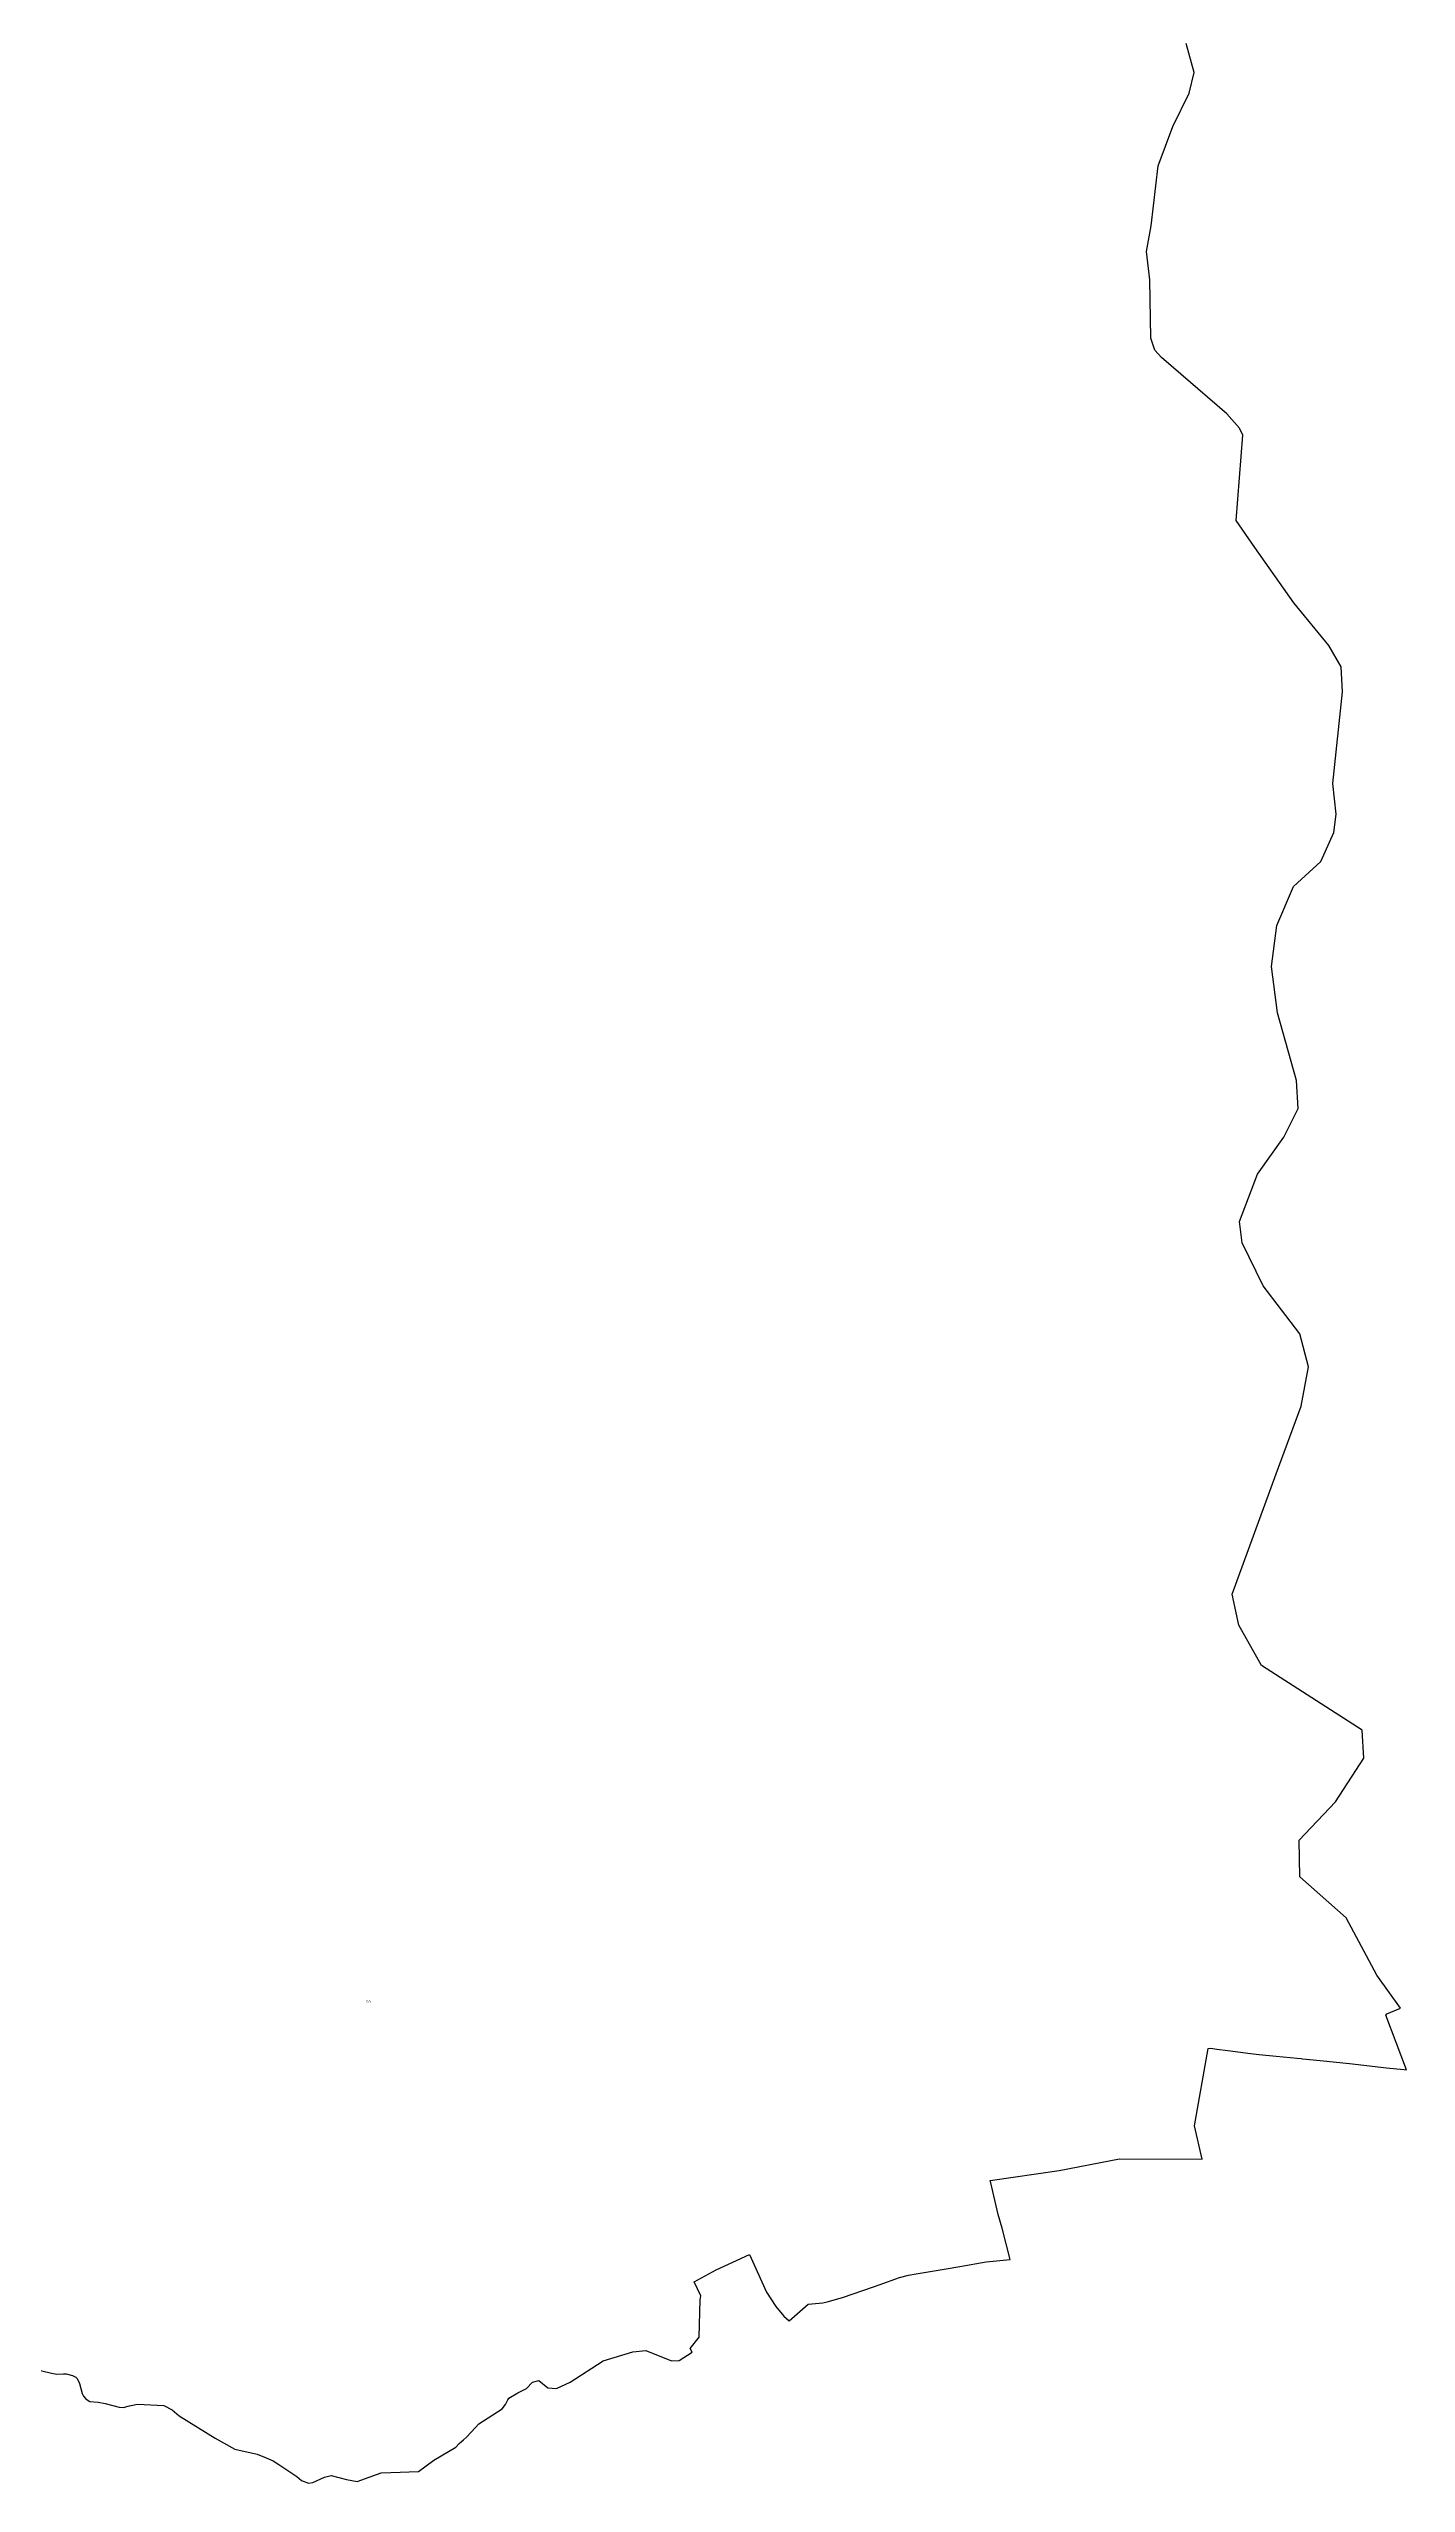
# Model space of a CAD drawing. Extents: x 1205805 to 1207436, y 6154338 to 6158020.
# Drawn here: x 1206620 to 1207436, y 6154338 to 6155800 of the extents above; entities that cross this region are included whole.
import ezdxf

# ---------------------------------------------------------------- set-up
doc = ezdxf.new("R2010")
doc.units = 0
doc.linetypes.add('CONTINU', pattern=[0])
doc.layers.add('1SECTION', color=7, linetype='CONTINU')
doc.styles.get("Standard").update_dxf_attribs({"font": 'Times New Roman'})

msp = doc.modelspace()

# ---------------------------------------------------------------- linework, layer by layer
at = {"layer": '1SECTION'}
msp.add_lwpolyline([(1206604.76, 6154408.82), (1206622.14, 6154404.54), (1206625.24, 6154404.07), (1206629.35, 6154404.29), (1206631.03, 6154404.22), (1206634.72, 6154403.15), (1206636.68, 6154402.16), (1206637.64, 6154401.34), (1206638.9, 6154398.36), (1206640.52, 6154392.32), (1206641.3, 6154390.81), (1206642.62, 6154389.44), (1206644.13, 6154388.17), (1206645.08, 6154387.53), (1206650.12, 6154387.19), (1206654.34, 6154386.4), (1206662.68, 6154384.26), (1206665.15, 6154383.98), (1206669.05, 6154385.03), (1206673.77, 6154385.96), (1206689.65, 6154385.2), (1206694.53, 6154382.54), (1206698.88, 6154379.03), (1206720.45, 6154365.49), (1206732.21, 6154358.93), (1206745.64, 6154355.86), (1206751.08, 6154353.8), (1206755.24, 6154351.92), (1206758.76, 6154349.73), (1206769.54, 6154342.56), (1206772.25, 6154340.08), (1206776.59, 6154338.46), (1206779.1, 6154338.93), (1206786.09, 6154342.23), (1206790.17, 6154343.13), (1206799.42, 6154340.69), (1206805.68, 6154339.51), (1206820.29, 6154344.78), (1206826.01, 6154344.92), (1206842.66, 6154345.56), (1206851.77, 6154352.31), (1206865.16, 6154360.19), (1206866.99, 6154362.3), (1206868.53, 6154363.62), (1206869.6, 6154364.53), (1206871.52, 6154366.18), (1206876.81, 6154372.06), (1206878.94, 6154374.1), (1206892.92, 6154383.15), (1206894.93, 6154385.69), (1206896.27, 6154388.61), (1206896.96, 6154389.63), (1206902.26, 6154392.78), (1206907.48, 6154395.38), (1206911.18, 6154399.25), (1206914.84, 6154400.23), (1206920.37, 6154395.75), (1206925.62, 6154395.41), (1206933.68, 6154399.21), (1206953.65, 6154411.99), (1206971.49, 6154417.44), (1206979.15, 6154418.25), (1206994.61, 6154412.08), (1206999.16, 6154412.13), (1207007.09, 6154417.2), (1207005.89, 6154419.44), (1207011.18, 6154426.26), (1207011.95, 6154448.58), (1207012.22, 6154451.12), (1207008.28, 6154459.39), (1207021.49, 6154466.57), (1207041.55, 6154475.94), (1207051.7, 6154453.15), (1207057.4, 6154444.55), (1207062.15, 6154438.77), (1207065.26, 6154435.99), (1207076.78, 6154445.97), (1207085.66, 6154446.8), (1207088.23, 6154447.5), (1207097.32, 6154450.03), (1207115.92, 6154456.49), (1207119.35, 6154457.67), (1207131.55, 6154462.05), (1207136.95, 6154463.51), (1207141.73, 6154464.31), (1207159.67, 6154467.31), (1207167.85, 6154468.71), (1207183.7, 6154471.42), (1207198.16, 6154472.9), (1207193.31, 6154491.71), (1207190.92, 6154499.96), (1207186.5, 6154518.96), (1207186.16, 6154520.33), (1207227.51, 6154526.29), (1207263.89, 6154533.23), (1207313.57, 6154533.17), (1207308.81, 6154553.06), (1207317.06, 6154599.63), (1207318.67, 6154599.67), (1207322.3, 6154599.16), (1207328.81, 6154598.27), (1207342.58, 6154596.5), (1207347.8, 6154595.91), (1207358.03, 6154594.94), (1207370.58, 6154593.79), (1207372.94, 6154593.53), (1207373.73, 6154593.43), (1207380.24, 6154592.85), (1207386.43, 6154592.25), (1207392.27, 6154591.65), (1207401.93, 6154590.55), (1207424.25, 6154588.04), (1207434.56, 6154586.88), (1207436.16, 6154586.71), (1207423.76, 6154619.64), (1207424.43, 6154620.45), (1207432.75, 6154623.78), (1207418.47, 6154643.68), (1207400.02, 6154677.95), (1207372.19, 6154702.59), (1207371.83, 6154724.6), (1207393.55, 6154747.64), (1207410.6, 6154773.89), (1207409.65, 6154790.69), (1207349.14, 6154829.61), (1207335.52, 6154853.79), (1207331.42, 6154872.44), (1207357.96, 6154944.63), (1207373.01, 6154985.32), (1207377.4, 6155008.99), (1207372.22, 6155028.78), (1207350.23, 6155057.6), (1207337.48, 6155083.46), (1207335.83, 6155096.24), (1207346.78, 6155124.71), (1207362.65, 6155146.82), (1207366.82, 6155155.25), (1207371.13, 6155163.97), (1207370.25, 6155180.92), (1207358.66, 6155221.55), (1207355.09, 6155249.24), (1207358.41, 6155274.02), (1207368.45, 6155297.41), (1207384.72, 6155312.48), (1207392.69, 6155329.82), (1207394.04, 6155340.75), (1207391.97, 6155359.16), (1207397.87, 6155414.22), (1207396.95, 6155429.27), (1207389.63, 6155442), (1207368.49, 6155467.7), (1207345.04, 6155500.97), (1207333.83, 6155517.1), (1207337.96, 6155568.31), (1207335.85, 6155572.51), (1207328.3, 6155581.22), (1207289.06, 6155615), (1207284.96, 6155619.45), (1207282.72, 6155626.58), (1207282.04, 6155661.76), (1207279.98, 6155678.75), (1207282.82, 6155694.13), (1207287.09, 6155730.06), (1207295.96, 6155753.66), (1207305.64, 6155773.76), (1207308.64, 6155786.17), (1207303.78, 6155803.68)], dxfattribs=at)

# ---------------------------------------------------------------- texts
at = {"layer": '3SECTIONTEX'}
msp.add_text('0A', height=1.5, dxfattribs=at).set_placement((1206811.36, 6154627.09))

doc.saveas('drawing.dxf')
